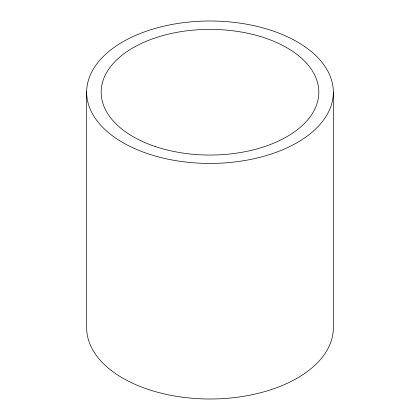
<?xml version="1.0" encoding="UTF-8"?>
<svg xmlns="http://www.w3.org/2000/svg" width="420" height="420" viewBox="0 0 420 420"><rect width="100%" height="100%" fill="white"/><g stroke="black" fill="none" stroke-linecap="round" stroke-linejoin="round"><path stroke-width="0.63" d="M333.344 92.689A123.344 71.211 0 0 1 147.609 153.641A123.344 71.211 0 0 1 149.047 30.303A123.344 71.211 0 0 1 333.344 92.689L333.344 328.267A123.344 71.211 0 0 1 209.171 399A123.344 71.211 0 0 1 86.657 327.311L86.657 91.733M155.584 146.627A108.833 62.832 0 0 0 318.832 92.211A108.833 62.832 0 0 0 155.584 37.795A108.833 62.832 0 0 0 155.584 146.627"/></g></svg>
